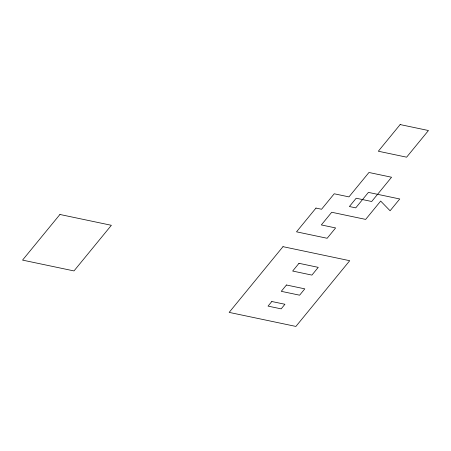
<?xml version="1.0" encoding="UTF-8"?>
<svg xmlns="http://www.w3.org/2000/svg" width="451" height="451" viewBox="0 0 451 451"><rect width="100%" height="100%" fill="white"/><g stroke="black" fill="none" stroke-linecap="round" stroke-linejoin="round"><path stroke-width="0.68" d="M59.927 214.479L22.55 260.109L73.987 270.927L111.363 225.297L59.927 214.479M282.991 246.669L229.164 312.391L295.895 326.428L349.722 260.706L282.991 246.669M315.976 208.069L296.516 231.831L327.15 238.275L335.612 227.941L321.337 224.936L331.722 212.263L365.66 219.4L380.678 201.067L390.092 210.764L399.744 198.976L368.416 192.391L355.743 207.866L349.39 206.53L356.183 198.231L371.692 201.496L391.558 177.237L368.952 172.485L348.961 196.884L334.219 193.783L321.557 209.247L315.976 208.069M400.155 124.572L378.327 151.226L406.616 157.179L428.45 130.525L400.155 124.572M298.99 263.311L292.66 271.045L311.912 275.093L318.248 267.358L298.99 263.311M271.818 301.51L268.052 306.111L281.165 308.867L284.931 304.267L271.818 301.51M286.458 284.998L281.272 291.329L299.611 295.185L304.797 288.854L286.458 284.998"/></g></svg>
